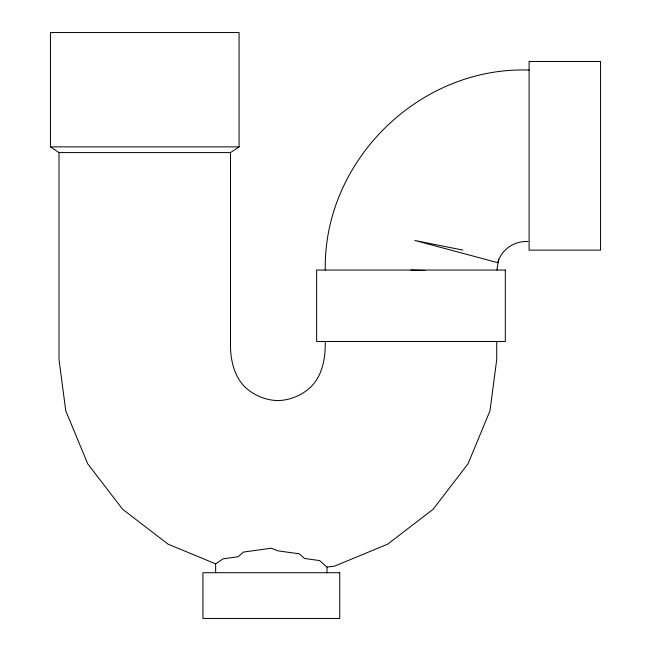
<?xml version="1.0" encoding="UTF-8"?>
<svg xmlns="http://www.w3.org/2000/svg" width="651" height="651" viewBox="0 0 651 651"><rect width="100%" height="100%" fill="white"/><g stroke="black" fill="none" stroke-linecap="round" stroke-linejoin="round"><path stroke-width="0.98" d="M496.908 270.059L498.593 259.098M59.021 152.586L230.503 152.586L239.088 146.874L239.088 32.55L50.444 32.55L50.444 146.874L59.021 152.586L59.021 359.604L65.767 410.814L87.698 463.781L122.6 509.261L168.08 544.155L215.644 563.856L223.106 558.835L238.136 556.751L243.482 552.064L271.329 548.199L277.871 550.836L299.167 553.781L304.522 558.477L319.551 560.56L327.014 567.102L334.704 566.093L387.67 544.155L433.143 509.261L468.045 463.781L489.983 410.814L496.721 359.604L496.721 341.49M528.026 241.545C514.632 240.675 501.172 249.488 497.869 262.711L414.874 240.471L462.861 250.114M529.108 70.064C420.733 66.256 325.004 158.763 325.24 267.235L325.24 270.043M50.444 146.874L239.088 146.874M410.976 270.043L424.94 270.499M327.014 567.102L327.014 572.717M325.24 341.49C325.541 357.7 322.758 375.009 310.844 386.954C301.893 395.401 290.175 400.251 277.871 400.609C265.567 400.251 253.849 395.401 244.898 386.954C234.661 376.693 231.186 362.42 230.503 348.366L230.503 152.586M215.644 563.856L215.644 572.717M600.556 61.479L529.108 61.479L529.108 250.122L600.556 250.122L600.556 61.479M505.306 270.043L316.655 270.043L316.655 341.49L505.306 341.49L505.306 270.043M339.741 572.717L202.917 572.717L202.917 618.45L339.741 618.45L339.741 572.717"/></g></svg>
